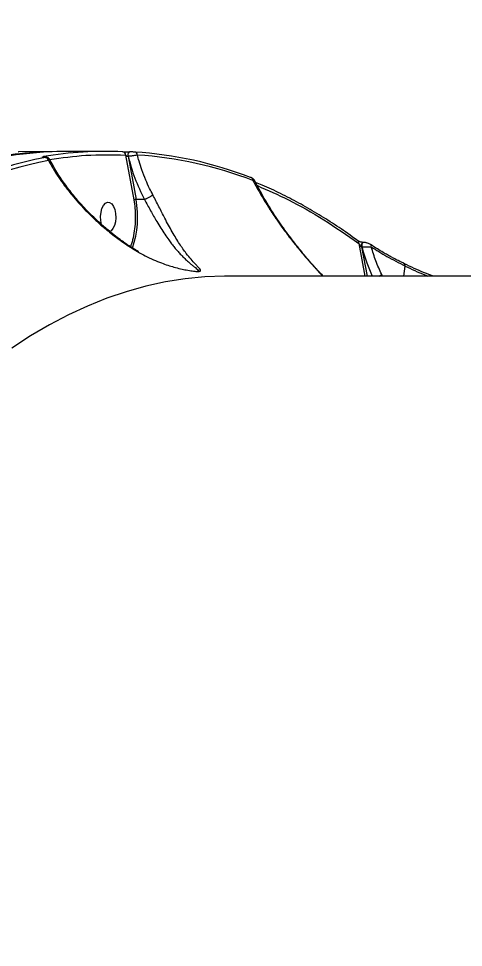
# Model space of a CAD drawing. Header units: millimetres. Extents: x -5873 to 5805, y -5301 to 4302.
# Drawn here: x 376.9 to 512.3, y 1229.9 to 1512.7 of the extents above; entities that cross this region are included whole.
import ezdxf

# ---------------------------------------------------------------- set-up
doc = ezdxf.new("R2010")
doc.units = ezdxf.units.MM
doc.layers.add('DIKOM_ОБЪЕКТ', color=7, linetype='Continuous')
doc.layers.add('DIKOM_РАЗМЕР_ОБЪЕКТА', color=7, linetype='Continuous')
doc.styles.add('style1', font='arial.ttf', dxfattribs={"width": 0.8})
doc.dimstyles.new('1-50', dxfattribs={"dimtxt": 300, "dimasz": 200, "dimexe": 100, "dimexo": 0, "dimgap": 100, "dimtad": 1, "dimtxsty": 'style1', "dimcen": 200, "dimclrd": 7, "dimclre": 7, "dimclrt": 7, "dimadec": 1, "dimazin": 2, "dimtfac": 1, "dimtmove": 0, "dimatfit": 2, "dimfxl": 0, "dimlwd": 25, "dimlwe": 18, "dimarcsym": 0})

# ---------------------------------------------------------------- blocks, each defined once
blk = doc.blocks.new('*D9')
at = {"layer": 'Defpoints', "color": 0, "transparency": 16777216}
for p in [(1338.11, 2802.44), (-4588.97, -1585.51), (-117.5, -1585.51)]:
    blk.add_point(p, dxfattribs=at)
at = {"layer": 'DIKOM_РАЗМЕР_ОБЪЕКТА', "color": 7, "lineweight": 18, "transparency": 16777216}
for p, q in [((1338.11, 2802.44), (-4688.97, 2802.44)), ((-117.5, -1585.51), (-4688.97, -1585.51))]:
    blk.add_line(p, q, dxfattribs=at)
at = {"layer": 'DIKOM_РАЗМЕР_ОБЪЕКТА', "color": 7, "lineweight": 25, "transparency": 16777216}
blk.add_line((-4588.97, 2602.44), (-4588.97, -1385.51), dxfattribs=at)
at = {"layer": 'DIKOM_РАЗМЕР_ОБЪЕКТА', "color": 7, "transparency": 16777216}
for points in [[(-4622.31, 2602.44), (-4555.64, 2602.44), (-4588.97, 2802.44)], [(-4622.31, -1385.51), (-4555.64, -1385.51), (-4588.97, -1585.51)]]:
    blk.add_solid(points, dxfattribs=at)
at = {"layer": 'DIKOM_РАЗМЕР_ОБЪЕКТА', "color": 7, "transparency": 16777216, "insert": (-4842.15, 460.98), "char_height": 300, "attachment_point": 5, "rotation": 90, "style": 'style1'}
blk.add_mtext('4400', dxfattribs=at)

msp = doc.modelspace()

# ---------------------------------------------------------------- linework, layer by layer
at = {"layer": 'DIKOM_ОБЪЕКТ', "color": 7, "linetype": 'Continuous', "lineweight": 15}
for p, q in [((376.939, 1472.084), (376.764, 1472.08)), ((389.653, 1472.279), (376.938, 1472.19)), ((403.354, 1472.304), (391.783, 1472.304)), ((409.501, 1471.179), (412.008, 1457.493)), ((410.272, 1470.801), (412.68, 1457.657)), ((410.272, 1470.801), (410.3, 1470.801)), ((410.785, 1472.136), (410.757, 1472.136)), ((410.757, 1472.136), (410.772, 1472.136)), ((410.785, 1472.136), (410.8, 1472.136)), ((384.843, 1470.541), (384.89, 1470.545)), ((384.932, 1470.541), (384.843, 1470.541)), ((384.979, 1470.545), (384.89, 1470.545)), ((415.212, 1457.658), (412.68, 1457.657)), ((415.212, 1457.658), (415.219, 1457.659)), ((480.444, 1444.296), (482.297, 1434.309)), ((481.339, 1443.255), (481.414, 1443.255)), ((481.339, 1443.255), (482.999, 1434.309)), ((481.791, 1444.592), (481.824, 1444.594)), ((481.899, 1444.594), (481.824, 1444.594)), ((494.215, 1434.31), (494.586, 1437.396)), ((702.763, 1434.322), (440.6, 1434.307)), ((487.662, 1434.309), (487.449, 1434.782))]:
    msp.add_line(p, q, dxfattribs=at)
at = {"layer": 'DIKOM_ОБЪЕКТ', "color": 7, "linetype": 'Continuous', "lineweight": 15, "flags": 128}
for points in [[(410.272, 1470.801), (410.245, 1471.038), (410.247, 1471.279), (410.28, 1471.513), (410.341, 1471.725), (410.426, 1471.902), (410.53, 1472.034), (410.648, 1472.114), (410.757, 1472.136)], [(410.3, 1470.801), (410.273, 1471.038), (410.276, 1471.279), (410.308, 1471.513), (410.369, 1471.725), (410.454, 1471.902), (410.558, 1472.034), (410.676, 1472.114), (410.785, 1472.136)], [(384.932, 1470.541), (384.993, 1470.545), (385.011, 1470.543)], [(402.261, 1449.878), (402.206, 1450.054), (401.96, 1451.243), (401.898, 1452.518), (402.022, 1453.776), (402.325, 1454.915), (402.78, 1455.842), (403.351, 1456.482), (403.992, 1456.784), (404.651, 1456.723), (405.274, 1456.304), (405.812, 1455.561), (406.22, 1454.555), (406.22, 1454.555)], [(406.22, 1454.555), (406.465, 1453.365), (406.528, 1452.09), (406.403, 1450.833), (406.101, 1449.694), (405.646, 1448.767), (405.074, 1448.127), (404.631, 1447.878)], [(480.168, 1445.11), (480.083, 1445.161), (480.038, 1445.181)], [(481.339, 1443.255), (481.31, 1443.533), (481.322, 1443.817), (481.374, 1444.082), (481.463, 1444.308), (481.581, 1444.476), (481.719, 1444.573), (481.791, 1444.592)], [(481.899, 1444.594), (481.794, 1444.573), (481.656, 1444.476), (481.538, 1444.308), (481.449, 1444.082), (481.397, 1443.817), (481.385, 1443.533), (481.414, 1443.255)], [(440.6, 1434.307), (439.606, 1434.302), (433.606, 1434.065), (427.613, 1433.473), (421.632, 1432.526), (415.669, 1431.225), (409.728, 1429.573), (403.817, 1427.569), (397.94, 1425.215), (392.102, 1422.516), (386.31, 1419.471), (380.568, 1416.085), (374.882, 1412.361)]]:
    msp.add_lwpolyline(points, dxfattribs=at)
at = {"layer": 'DIKOM_ОБЪЕКТ', "color": 7, "linetype": 'Continuous', "lineweight": 15}
for centre, radius, start, end in [((392.379, 1354.309), 117.996, 90.28954, 114.50285), ((403.367, 1360.158), 112.145, 87.29678, 99.67935), ((384.503, 1469.901), 0.806, 52.82588, 89.3647), ((408.581, 1471.259), 0.923, 355.04409, 85.34021), ((404.79, 1354.417), 117.923, 68.76016, 86.37351), ((412.182, 1471.199), 0.907, 358.63071, 85.78884), ((405.646, 1353.749), 117.664, 68.76025, 86.37341), ((410.782, 1341.312), 130.561, 100.92191, 121.93376), ((407.69, 1349.616), 122.9, 100.57034, 113.03335), ((385.068, 1469.455), 0.978, 3.08041, 85.4855), ((447.513, 1463.616), 0.714, 55.75345, 90.21035), ((447.389, 1463.492), 0.886, 355.35724, 53.66714), ((383.956, 1452.297), 29.219, 341.11943, 10.57157), ((479.688, 1444.493), 0.781, 345.38316, 52.03502), ((483.576, 1443.361), 0.735, 348.19602, 54.25904), ((494.01, 1437.604), 0.613, 340.10569, 52.63505)]:
    msp.add_arc(centre, radius, start, end, dxfattribs=at)
for points, knots in [([(389.961, 1472.261), (386.255, 1472.167), (378.593, 1471.975), (367.042, 1470.108), (355.378, 1467.078), (343.915, 1462.835), (332.683, 1457.457), (321.711, 1450.981), (311.024, 1443.458), (300.646, 1434.936), (290.6, 1425.466), (280.906, 1415.101), (271.581, 1403.894), (262.642, 1391.899), (254.102, 1379.17), (245.974, 1365.762), (238.268, 1351.729), (230.991, 1337.126), (225.351, 1324.658), (221.139, 1314.662), (218.193, 1307.344), (215.345, 1299.94), (212.596, 1292.455), (209.946, 1284.895), (207.394, 1277.266), (204.266, 1267.456), (200.674, 1255.384), (196.758, 1240.957), (192.741, 1224.657), (188.761, 1206.438), (184.973, 1186.275), (181.763, 1166.052), (179.115, 1145.833), (177.167, 1127.141), (175.773, 1109.983), (174.81, 1094.328), (174.151, 1078.633), (173.795, 1062.919), (173.743, 1047.21), (173.993, 1031.526), (174.616, 1013.81), (175.768, 994.114), (177.617, 972.533), (180.048, 951.211), (183.002, 930.171), (185.439, 916.443), (186.656, 909.584)], [0, 0, 0, 0, 0.026812, 0.055425, 0.0837964, 0.1119261, 0.1398143, 0.1674608, 0.1948657, 0.222029, 0.2489507, 0.2756308, 0.3020692, 0.328266, 0.3542211, 0.3799347, 0.4054066, 0.4306369, 0.4556255, 0.4672226, 0.4787602, 0.4902383, 0.5016569, 0.513016, 0.5243156, 0.5355558, 0.5560072, 0.5762587, 0.5963103, 0.6233297, 0.6499774, 0.6762534, 0.7021576, 0.7276901, 0.747293, 0.7668725, 0.7864287, 0.8059615, 0.8254711, 0.8449573, 0.8644202, 0.8916276, 0.9187892, 0.9459052, 0.9729755, 1, 1, 1, 1]), ([(384.843, 1470.541), (384.754, 1470.541), (384.573, 1470.543), (384.381, 1470.555), (384.252, 1470.573), (384.174, 1470.604), (384.219, 1470.649), (384.414, 1470.688), (384.512, 1470.707)], [0, 0, 0, 0, 0.1238528, 0.2506099, 0.3732775, 0.5015548, 0.7510068, 1, 1, 1, 1]), ([(386.389, 1469.823), (390.074, 1470.344), (397.767, 1471.432), (405.481, 1471.266), (409.501, 1471.179)], [0, 0, 0, 0, 0.4788747, 1, 1, 1, 1]), ([(392.622, 1472.19), (392.017, 1472.249), (391.13, 1472.336), (390.243, 1472.279), (389.961, 1472.261)], [0, 0, 0, 0, 0.6818864, 1, 1, 1, 1]), ([(408.656, 1472.178), (408.779, 1472.173), (409.024, 1472.163), (409.493, 1472.151), (409.891, 1472.144), (410.198, 1472.139), (410.5, 1472.137), (410.681, 1472.136), (410.772, 1472.136)], [0, 0, 0, 0, 0.2499836, 0.4992103, 0.6251672, 0.7495093, 0.8750499, 1, 1, 1, 1]), ([(409.501, 1471.179), (409.543, 1471.138), (409.627, 1471.055), (409.78, 1470.956), (409.921, 1470.886), (410.038, 1470.841), (410.16, 1470.808), (410.236, 1470.804), (410.272, 1470.801)], [0, 0, 0, 0, 0.2509279, 0.5002136, 0.6339676, 0.7500628, 0.8804772, 1, 1, 1, 1]), ([(413.089, 1471.177), (412.932, 1471.136), (412.618, 1471.054), (412.003, 1470.954), (411.479, 1470.889), (411.071, 1470.848), (410.667, 1470.817), (410.422, 1470.807), (410.3, 1470.801)], [0, 0, 0, 0, 0.2448288, 0.4908821, 0.6161467, 0.742826, 0.8711432, 1, 1, 1, 1]), ([(410.3, 1470.801), (410.906, 1468.561), (412.118, 1464.077), (414.181, 1459.798), (415.212, 1457.658)], [0, 0, 0, 0, 0.4997748, 1, 1, 1, 1]), ([(412.416, 1472.084), (412.321, 1472.088), (412.128, 1472.096), (411.751, 1472.105), (411.424, 1472.111), (411.168, 1472.114), (410.913, 1472.116), (410.759, 1472.116), (410.683, 1472.116)], [0, 0, 0, 0, 0.2440896, 0.4907099, 0.6162243, 0.7430817, 0.8714064, 1, 1, 1, 1]), ([(417.796, 1459.06), (417.461, 1459.708), (416.7, 1461.183), (415.565, 1463.712), (414.492, 1466.485), (413.659, 1469.041), (413.255, 1470.556), (413.089, 1471.177)], [0, 0, 0, 0, 0.1659209, 0.3773752, 0.6331794, 0.8496454, 1, 1, 1, 1]), ([(385.145, 1470.431), (385.207, 1470.444), (385.332, 1470.47), (385.363, 1470.5), (385.313, 1470.52), (385.23, 1470.532), (385.105, 1470.539), (384.989, 1470.54), (384.932, 1470.541)], [0, 0, 0, 0, 0.2487749, 0.4982665, 0.6262814, 0.7492507, 0.8753251, 1, 1, 1, 1]), ([(386.281, 1469.971), (386.248, 1470.026), (386.181, 1470.137), (386.004, 1470.311), (385.744, 1470.455), (385.405, 1470.529), (385.144, 1470.538), (385.011, 1470.543)], [0, 0, 0, 0, 0.1206298, 0.243923, 0.491946, 0.7421106, 1, 1, 1, 1]), ([(386.045, 1469.508), (386.142, 1469.598), (386.325, 1469.767), (386.285, 1469.899), (386.266, 1469.96)], [0, 0, 0, 0, 0.533394, 1, 1, 1, 1]), ([(386.045, 1469.508), (386.504, 1468.687), (387.465, 1466.967), (389.106, 1464.407), (390.991, 1461.734), (393.009, 1459.145), (395.087, 1456.714), (397.22, 1454.411), (399.482, 1452.156), (401.974, 1449.874), (405.076, 1447.275), (408.756, 1444.497), (411.733, 1442.645), (413.152, 1441.762)], [0, 0, 0, 0, 0.0798297, 0.1672417, 0.2505756, 0.3441627, 0.4268395, 0.4986882, 0.5839409, 0.6671249, 0.7493228, 0.8805268, 1, 1, 1, 1]), ([(413.421, 1441.731), (412.334, 1442.404), (410.32, 1443.652), (407.666, 1445.542), (405.539, 1447.175), (403.86, 1448.551), (402.33, 1449.871), (400.659, 1451.386), (398.647, 1453.333), (396.336, 1455.754), (393.796, 1458.673), (391.128, 1462.12), (388.51, 1465.942), (387.036, 1468.635), (386.302, 1469.977)], [0, 0, 0, 0, 0.0908528, 0.1683237, 0.2325619, 0.2833936, 0.3252305, 0.3795336, 0.4486487, 0.5322134, 0.6303099, 0.7433221, 0.8720812, 1, 1, 1, 1]), ([(448.619, 1463.615), (448.597, 1463.65), (448.553, 1463.717), (448.4, 1463.867), (448.194, 1464.04), (448.008, 1464.15), (447.914, 1464.205)], [0, 0, 0, 0, 0.2575157, 0.5033539, 0.7486654, 1, 1, 1, 1]), ([(448.272, 1463.42), (448.378, 1463.455), (448.591, 1463.526), (448.608, 1463.583), (448.617, 1463.611)], [0, 0, 0, 0, 0.4974109, 1, 1, 1, 1]), ([(448.272, 1463.42), (448.664, 1462.688), (449.472, 1461.176), (450.775, 1458.905), (451.862, 1457.099), (452.68, 1455.788), (453.219, 1454.939), (453.798, 1454.044), (454.417, 1453.104), (455.078, 1452.12), (455.837, 1451.014), (456.911, 1449.483), (458.207, 1447.7), (459.652, 1445.786), (461.041, 1444.01), (462.442, 1442.275), (463.829, 1440.616), (465.448, 1438.733), (467.322, 1436.653), (468.787, 1435.063), (469.527, 1434.315), (469.533, 1434.308)], [0, 0, 0, 0, 0.0734409, 0.1516048, 0.2282954, 0.2553675, 0.2840101, 0.3142148, 0.3459778, 0.3792931, 0.4141545, 0.4585987, 0.5355352, 0.5968453, 0.6556786, 0.7195289, 0.7775051, 0.8296422, 0.9180768, 0.9993003, 1, 1, 1, 1]), ([(469.65, 1434.308), (469.182, 1434.799), (467.743, 1436.305), (465.281, 1439.081), (462.141, 1442.839), (458.734, 1447.267), (455.162, 1452.373), (451.666, 1457.895), (449.642, 1461.736), (448.647, 1463.624)], [0, 0, 0, 0, 0.0531611, 0.1632831, 0.2945875, 0.4464184, 0.6189311, 0.8125938, 1, 1, 1, 1]), ([(480.172, 1445.074), (479.611, 1445.494), (477.281, 1447.241), (473.124, 1450.043), (467.701, 1453.471), (462.219, 1456.613), (456.682, 1459.466), (452.297, 1461.546), (449.746, 1462.574), (449.07, 1462.847)], [0, 0, 0, 0, 0.0556216, 0.231116, 0.4068858, 0.5829687, 0.7594082, 0.9362494, 1, 1, 1, 1]), ([(449.605, 1461.865), (452.76, 1460.487), (459.569, 1457.515), (469.872, 1451.677), (476.92, 1446.756), (480.444, 1444.296)], [0, 0, 0, 0, 0.3015548, 0.6508026, 1, 1, 1, 1]), ([(412.68, 1457.657), (412.62, 1457.655), (412.5, 1457.651), (412.302, 1457.613), (412.123, 1457.558), (412.046, 1457.514), (412.008, 1457.493)], [0, 0, 0, 0, 0.2500218, 0.5000713, 0.7499667, 1, 1, 1, 1]), ([(412.008, 1457.493), (412.136, 1456.656), (412.395, 1454.97), (412.432, 1453.211), (412.45, 1452.325)], [0, 0, 0, 0, 0.4962013, 1, 1, 1, 1]), ([(413.152, 1441.762), (413.933, 1441.319), (415.502, 1440.428), (417.941, 1439.291), (420.24, 1438.365), (422.331, 1437.642), (424.277, 1437.054), (426.157, 1436.569), (427.735, 1436.229), (428.903, 1436.017), (430.058, 1435.839), (431.074, 1435.733), (431.781, 1435.732), (432.126, 1435.783), (432.312, 1435.88), (432.392, 1436.081), (432.152, 1436.474), (431.549, 1437.124), (430.64, 1438.067), (429.448, 1439.375), (428.155, 1440.969), (426.967, 1442.592), (425.921, 1444.135), (424.83, 1445.865), (423.713, 1447.764), (422.579, 1449.808), (421.528, 1451.79), (420.557, 1453.672), (419.351, 1456.046), (418.42, 1457.851), (417.796, 1459.06)], [0, 0, 0, 0, 0.0416417, 0.0836944, 0.1249705, 0.1572419, 0.1874057, 0.2209064, 0.2500013, 0.2664918, 0.2814917, 0.312901, 0.3284364, 0.3443873, 0.3594569, 0.3759651, 0.4155678, 0.4583084, 0.5008127, 0.5629653, 0.6254328, 0.6670849, 0.7086462, 0.7497627, 0.7931936, 0.834678, 0.8745589, 0.9062587, 0.9371816, 1, 1, 1, 1]), ([(415.219, 1457.659), (415.324, 1457.706), (415.538, 1457.803), (415.906, 1457.981), (416.292, 1458.177), (416.682, 1458.384), (417.05, 1458.589), (417.369, 1458.778), (417.625, 1458.939), (417.741, 1459.021), (417.796, 1459.06)], [0, 0, 0, 0, 0.1191518, 0.2440405, 0.371969, 0.4998996, 0.632544, 0.7618594, 0.8850425, 1, 1, 1, 1]), ([(415.219, 1457.659), (415.535, 1457.087), (416.171, 1455.938), (417.114, 1454.233), (418.058, 1452.559), (419.089, 1450.783), (420.218, 1448.925), (421.438, 1447.041), (422.539, 1445.459), (423.538, 1444.119), (424.407, 1443.024), (425.285, 1441.986), (426.21, 1440.961), (427.251, 1439.895), (428.335, 1438.879), (429.304, 1438.05), (430.104, 1437.408), (430.758, 1436.899), (431.312, 1436.46), (431.635, 1436.156), (431.698, 1435.971), (431.625, 1435.862), (431.412, 1435.83), (431.301, 1435.814)], [0, 0, 0, 0, 0.0465066, 0.0935755, 0.1394808, 0.1867513, 0.2477714, 0.3095195, 0.3724777, 0.4174985, 0.4652471, 0.5094854, 0.5576439, 0.6152402, 0.6815331, 0.7432286, 0.7893914, 0.8356087, 0.8821052, 0.929033, 0.953974, 0.9759948, 1, 1, 1, 1]), ([(412.45, 1452.325), (412.451, 1452.299), (412.493, 1451.338), (412.346, 1449.41), (411.967, 1446.673), (411.49, 1444.59), (411.088, 1443.555), (410.982, 1443.281)], [0, 0, 0, 0, 0.0082231, 0.3001349, 0.5967038, 0.8932726, 1, 1, 1, 1]), ([(481.796, 1444.592), (481.726, 1444.594), (481.583, 1444.597), (481.272, 1444.641), (480.884, 1444.745), (480.471, 1444.913), (480.269, 1445.044), (480.166, 1445.111)], [0, 0, 0, 0, 0.1093131, 0.2211152, 0.4626437, 0.7256661, 1, 1, 1, 1]), ([(480.444, 1444.296), (480.543, 1444.1), (480.693, 1443.807), (480.969, 1443.47), (481.149, 1443.321), (481.268, 1443.263), (481.317, 1443.257), (481.339, 1443.255)], [0, 0, 0, 0, 0.4998123, 0.7496726, 0.8966338, 0.9518933, 1, 1, 1, 1]), ([(481.414, 1443.255), (481.551, 1443.26), (481.82, 1443.269), (482.263, 1443.275), (482.694, 1443.275), (483.22, 1443.268), (483.814, 1443.249), (484.136, 1443.223), (484.295, 1443.21)], [0, 0, 0, 0, 0.140095, 0.2755987, 0.4055527, 0.530615, 0.7682439, 1, 1, 1, 1]), ([(481.414, 1443.255), (481.873, 1441.609), (482.718, 1438.579), (484.01, 1435.648), (484.6, 1434.309)], [0, 0, 0, 0, 0.5433802, 1, 1, 1, 1]), ([(484.005, 1443.957), (483.892, 1444.024), (483.662, 1444.162), (483.236, 1444.328), (482.845, 1444.446), (482.519, 1444.522), (482.176, 1444.579), (481.974, 1444.588), (481.871, 1444.592)], [0, 0, 0, 0, 0.2308737, 0.4683263, 0.5934431, 0.7237821, 0.8599302, 1, 1, 1, 1]), ([(489.736, 1440.491), (489.569, 1440.583), (488.947, 1440.925), (487.726, 1441.622), (485.93, 1442.692), (484.702, 1443.499), (484.005, 1443.957)], [0, 0, 0, 0, 0.078512, 0.2921819, 0.5987136, 1, 1, 1, 1]), ([(487.449, 1434.782), (486.829, 1436.162), (485.586, 1438.927), (484.726, 1441.781), (484.295, 1443.21)], [0, 0, 0, 0, 0.499052, 1, 1, 1, 1]), ([(484.295, 1443.21), (485.791, 1442.249), (488.782, 1440.326), (492.651, 1438.372), (494.586, 1437.396)], [0, 0, 0, 0, 0.5000442, 1, 1, 1, 1]), ([(413.152, 1441.762), (413.175, 1441.804), (413.214, 1441.875), (413.196, 1441.852), (413.189, 1441.842)], [0, 0, 0, 0, 0.5911071, 1, 1, 1, 1]), ([(494.382, 1438.091), (493.748, 1438.404), (492.607, 1438.966), (491.16, 1439.72), (490.248, 1440.208), (489.821, 1440.444), (489.736, 1440.491)], [0, 0, 0, 0, 0.3913652, 0.7048116, 0.9417282, 1, 1, 1, 1]), ([(503.067, 1434.31), (502.201, 1434.644), (499.082, 1435.847), (496.353, 1437.15), (494.382, 1438.091)], [0, 0, 0, 0, 0.2776257, 1, 1, 1, 1]), ([(494.586, 1437.396), (496.518, 1436.463), (498.711, 1435.404), (501.219, 1434.426), (501.518, 1434.31)], [0, 0, 0, 0, 0.8810008, 1, 1, 1, 1]), ([(486.64, 1434.309), (486.65, 1434.315), (486.778, 1434.379), (487.089, 1434.552), (487.308, 1434.691), (487.449, 1434.782)], [0, 0, 0, 0, 0.0299468, 0.3698658, 1, 1, 1, 1])]:
    msp.add_open_spline(points, degree=3, knots=knots, dxfattribs=at)

# ---------------------------------------------------------------- dimensions: what is measured, and where the dimension line sits
at = {"layer": 'DIKOM_РАЗМЕР_ОБЪЕКТА'}
dim = msp.add_linear_dim(base=(-4588.973, -1585.515), p1=(1338.114, 2802.437), p2=(-117.504, -1585.515), angle=90, text='4400', dimstyle='1-50', dxfattribs=at)
dim.commit()
dim.dimension.update_dxf_attribs({"geometry": '*D9', "text_midpoint": (-4588.973, 460.978), "dimtype": 160})

doc.saveas('drawing.dxf')
